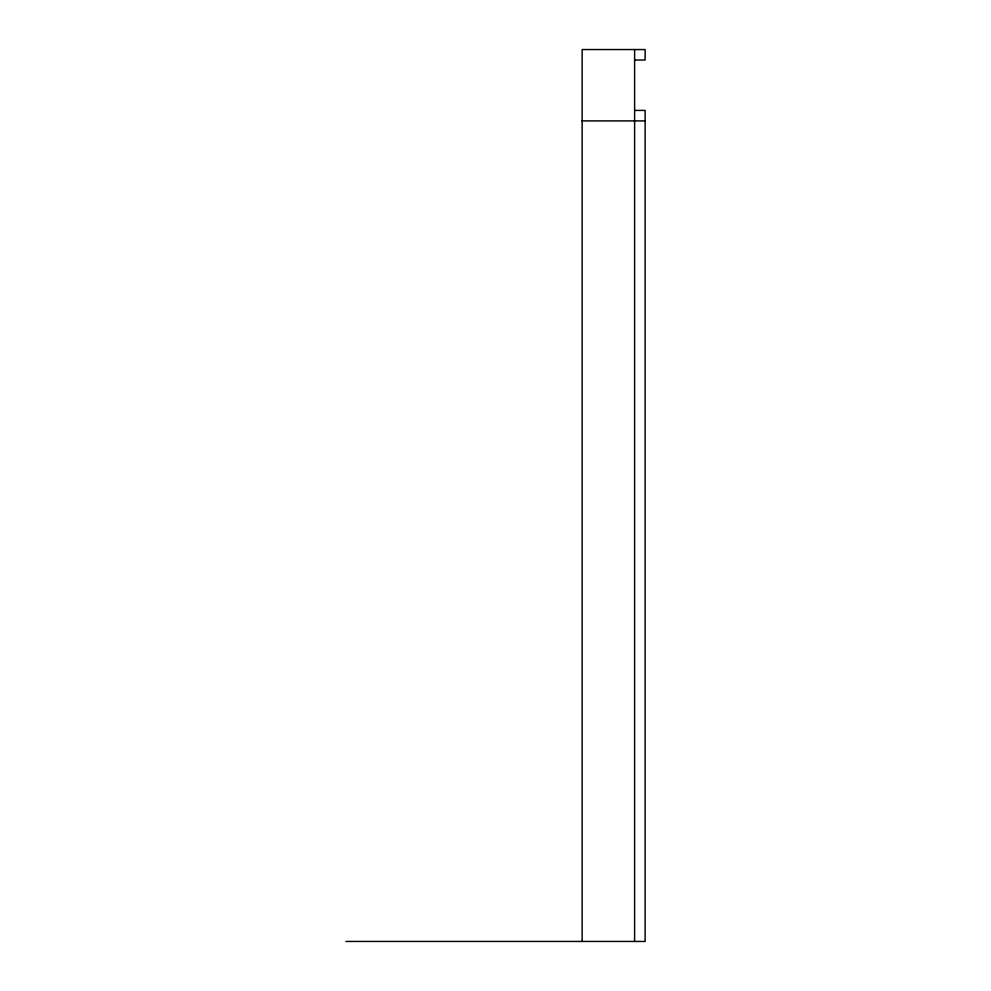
<?xml version="1.0" encoding="UTF-8"?>
<svg xmlns="http://www.w3.org/2000/svg" width="991" height="991" viewBox="0 0 991 991"><rect width="100%" height="100%" fill="white"/><g stroke="black" fill="none" stroke-linecap="round" stroke-linejoin="round"><path stroke-width="1.49" d="M634.612 60.042L645.116 60.042L645.116 49.55L582.151 49.55L582.151 941.45M634.612 110.41L645.116 110.41L645.116 941.45L345.884 941.45M582.151 120.902L645.116 120.902M634.612 49.55L634.612 941.45"/></g></svg>
